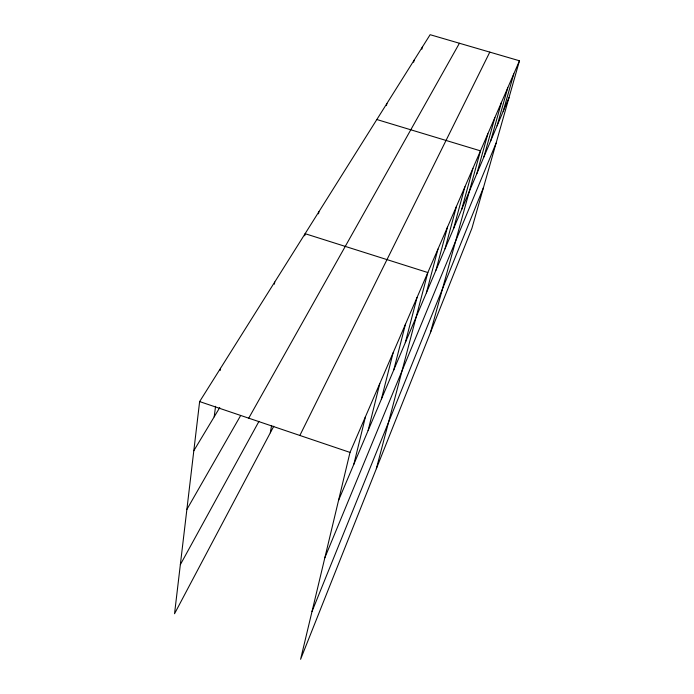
<?xml version="1.0" encoding="UTF-8"?>
<svg xmlns="http://www.w3.org/2000/svg" width="694" height="694" viewBox="0 0 694 694"><rect width="100%" height="100%" fill="white"/><g stroke="black" fill="none" stroke-linecap="round" stroke-linejoin="round"><path stroke-width="1.04" d="M519.459 60.777L350.01 452.41L300.597 659.3L471.946 228.205L519.459 60.777L430.124 34.7L199.629 401.583L174.541 613.739L273.8 426.203M214.194 416.834L215.565 406.294M220.25 370.431L220.527 368.323M274.382 284.176L274.72 282.059M270.313 432.796L271.597 425.422M304.744 235.778L305.108 233.687L427.834 272.542L376.348 468.71M318.52 213.839L318.902 211.731M386.454 105.609L386.905 103.493M413.659 62.243L414.118 60.17M421.839 49.222L422.316 47.131M353.871 464.199L365.469 416.686M368.106 430.558L379.783 383.608M381.362 399.232L393.082 352.873M393.741 369.997L405.461 324.254M405.313 342.636L417.025 297.544M426.368 292.885L437.975 249.103M435.971 270.2L447.509 227.077M445.019 248.808L456.479 206.352M453.572 228.604L464.937 186.799M461.657 209.493L472.926 168.33M430.384 332.764L480.482 150.858L376.833 119.524M476.813 173.691L487.856 133.821M483.909 156.905L494.848 117.676M490.658 140.969L501.476 102.356M497.078 125.805L507.765 87.8M503.185 111.37L513.76 73.963M312.005 611.535L483.51 187.449M324.853 557.733L496.097 143.111M338.542 500.417L509.014 97.602M299.86 435.459L489.799 52.119M180.345 564.664L258.975 421.336M248.73 418.178L459.419 43.254M186.868 509.457L240.584 415.654M193.817 450.718L219.764 407.569M199.629 401.583L350.01 452.41"/></g></svg>
